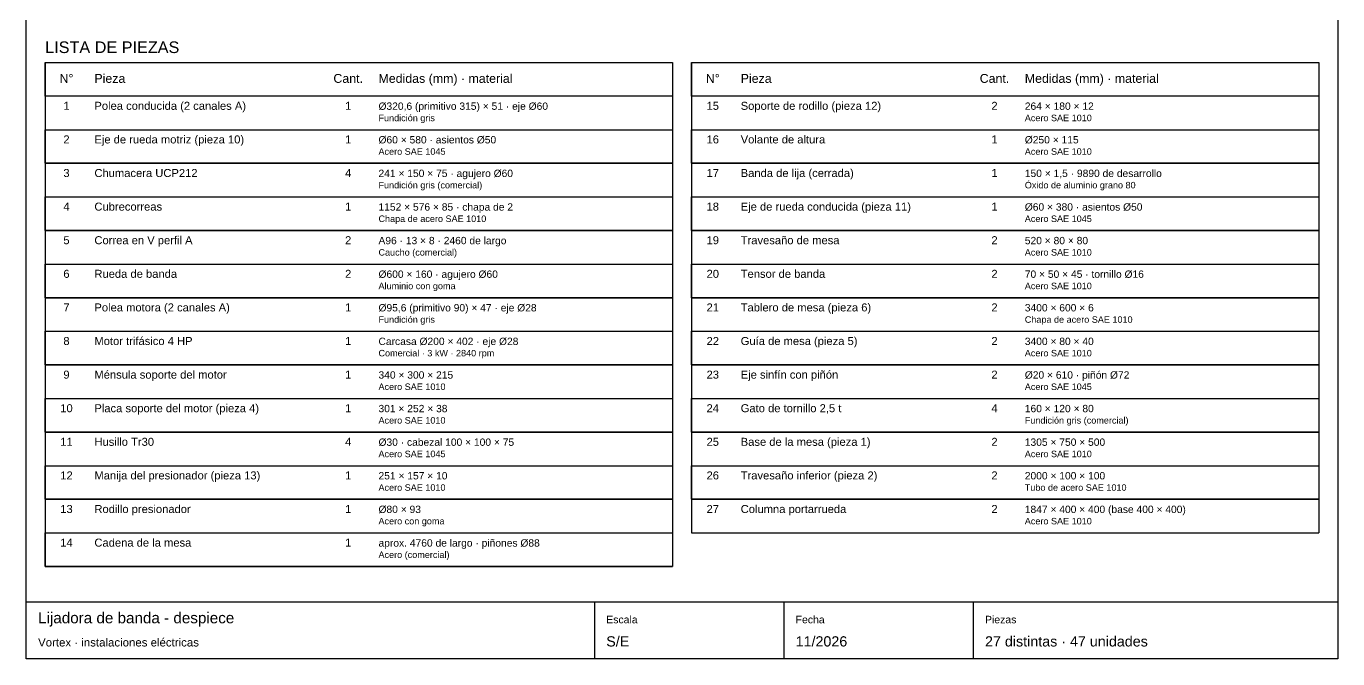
# Model space of a CAD drawing. Header units: millimetres. Extents: x 10 to 287, y 10 to 410.
# Drawn here: x 10 to 287, y 10 to 143.7 of the extents above; entities that cross this region are included whole.
import ezdxf
from ezdxf.enums import TextEntityAlignment as Align

# ---------------------------------------------------------------- set-up
doc = ezdxf.new("R2010")
doc.units = ezdxf.units.MM
doc.header["$MEASUREMENT"] = 0
for name, color, linetype in [('DIBUJO', 7, 'Continuous'), ('TABLA', 7, 'Continuous'), ('TEXTO', 7, 'Continuous')]:
    doc.layers.add(name, color=color, linetype=linetype)
doc.styles.get("Standard").update_dxf_attribs({"font": 'arial.ttf'})

msp = doc.modelspace()

# ---------------------------------------------------------------- linework, layer by layer
at = {"layer": 'DIBUJO'}
for p, q in [((10, 10), (10, 410)), ((287, 410), (287, 10)), ((14, 136), (14, 29.5)), ((146.5, 136), (146.5, 29.5)), ((150.5, 136), (150.5, 36.6)), ((283, 136), (283, 36.6)), ((10, 22), (287, 22)), ((130, 22), (130, 10)), ((170, 22), (170, 10)), ((210, 22), (210, 10)), ((287, 10), (10, 10))]:
    msp.add_line(p, q, dxfattribs=at)
at = {"layer": 'TABLA'}
for p, q in [((14, 136), (146.5, 136)), ((14, 128.9), (14, 136)), ((146.5, 136), (146.5, 128.9)), ((150.5, 136), (283, 136)), ((150.5, 128.9), (150.5, 136)), ((283, 136), (283, 128.9)), ((146.5, 128.9), (14, 128.9)), ((283, 128.9), (150.5, 128.9)), ((14, 121.8), (146.5, 121.8)), ((14, 121.8), (146.5, 121.8)), ((14, 114.7), (14, 121.8)), ((146.5, 121.8), (146.5, 114.7)), ((150.5, 121.8), (283, 121.8)), ((150.5, 121.8), (283, 121.8)), ((150.5, 114.7), (150.5, 121.8)), ((283, 121.8), (283, 114.7)), ((146.5, 114.7), (14, 114.7)), ((14, 114.7), (146.5, 114.7)), ((283, 114.7), (150.5, 114.7)), ((150.5, 114.7), (283, 114.7)), ((14, 107.6), (146.5, 107.6)), ((14, 107.6), (146.5, 107.6)), ((14, 100.5), (14, 107.6)), ((146.5, 107.6), (146.5, 100.5)), ((150.5, 107.6), (283, 107.6)), ((150.5, 107.6), (283, 107.6)), ((150.5, 100.5), (150.5, 107.6)), ((283, 107.6), (283, 100.5)), ((146.5, 100.5), (14, 100.5)), ((14, 100.5), (146.5, 100.5)), ((283, 100.5), (150.5, 100.5)), ((150.5, 100.5), (283, 100.5)), ((14, 93.4), (146.5, 93.4)), ((14, 93.4), (146.5, 93.4)), ((14, 86.3), (14, 93.4)), ((146.5, 93.4), (146.5, 86.3)), ((150.5, 93.4), (283, 93.4)), ((150.5, 93.4), (283, 93.4)), ((150.5, 86.3), (150.5, 93.4)), ((283, 93.4), (283, 86.3)), ((146.5, 86.3), (14, 86.3)), ((14, 86.3), (146.5, 86.3)), ((283, 86.3), (150.5, 86.3)), ((150.5, 86.3), (283, 86.3)), ((14, 79.2), (146.5, 79.2)), ((14, 79.2), (146.5, 79.2)), ((14, 72.1), (14, 79.2)), ((146.5, 79.2), (146.5, 72.1)), ((150.5, 79.2), (283, 79.2)), ((150.5, 79.2), (283, 79.2)), ((150.5, 72.1), (150.5, 79.2)), ((283, 79.2), (283, 72.1)), ((146.5, 72.1), (14, 72.1)), ((14, 72.1), (146.5, 72.1)), ((283, 72.1), (150.5, 72.1)), ((150.5, 72.1), (283, 72.1)), ((14, 65), (146.5, 65)), ((14, 65), (146.5, 65)), ((14, 57.9), (14, 65)), ((146.5, 65), (146.5, 57.9)), ((150.5, 65), (283, 65)), ((150.5, 65), (283, 65)), ((150.5, 57.9), (150.5, 65)), ((283, 65), (283, 57.9)), ((146.5, 57.9), (14, 57.9)), ((14, 57.9), (146.5, 57.9)), ((283, 57.9), (150.5, 57.9)), ((150.5, 57.9), (283, 57.9)), ((14, 50.8), (146.5, 50.8)), ((14, 50.8), (146.5, 50.8)), ((14, 43.7), (14, 50.8)), ((146.5, 50.8), (146.5, 43.7)), ((150.5, 50.8), (283, 50.8)), ((150.5, 50.8), (283, 50.8)), ((150.5, 43.7), (150.5, 50.8)), ((283, 50.8), (283, 43.7)), ((146.5, 43.7), (14, 43.7)), ((14, 43.7), (146.5, 43.7)), ((283, 43.7), (150.5, 43.7)), ((150.5, 43.7), (283, 43.7)), ((14, 36.6), (146.5, 36.6)), ((14, 36.6), (146.5, 36.6)), ((14, 29.5), (14, 36.6)), ((146.5, 36.6), (146.5, 29.5)), ((150.5, 36.6), (283, 36.6)), ((146.5, 29.5), (14, 29.5)), ((14, 29.5), (146.5, 29.5))]:
    msp.add_line(p, q, dxfattribs=at)

# ---------------------------------------------------------------- texts
at = {"layer": 'TEXTO'}
for s, height, p in [('LISTA DE PIEZAS', 2.45, (14, 138)), ('Pieza', 1.87, (24.4, 131.7)), ('Medidas (mm) · material', 1.87, (84.4, 131.7)), ('Pieza', 1.87, (160.9, 131.7)), ('Medidas (mm) · material', 1.87, (220.9, 131.7)), ('Polea conducida (2 canales A)', 1.69, (24.4, 126)), ('Ø320,6 (primitivo 315) × 51 · eje Ø60', 1.55, (84.4, 126)), ('Soporte de rodillo (pieza 12)', 1.69, (160.9, 126)), ('264 × 180 × 12', 1.55, (220.9, 126)), ('Fundición gris', 1.37, (84.4, 123.6)), ('Acero SAE 1010', 1.37, (220.9, 123.6)), ('Eje de rueda motriz (pieza 10)', 1.69, (24.4, 118.9)), ('Ø60 × 580 · asientos Ø50', 1.55, (84.4, 118.9)), ('Volante de altura', 1.69, (160.9, 118.9)), ('Ø250 × 115', 1.55, (220.9, 118.9)), ('Acero SAE 1045', 1.37, (84.4, 116.5)), ('Acero SAE 1010', 1.37, (220.9, 116.5)), ('Chumacera UCP212', 1.69, (24.4, 111.8)), ('Banda de lija (cerrada)', 1.69, (160.9, 111.8)), ('241 × 150 × 75 · agujero Ø60', 1.55, (84.4, 111.8)), ('Fundición gris (comercial)', 1.37, (84.4, 109.4)), ('Óxido de aluminio grano 80', 1.37, (220.9, 109.4)), ('150 × 1,5 · 9890 de desarrollo', 1.55, (220.9, 111.8)), ('Cubrecorreas', 1.69, (24.4, 104.7)), ('1152 × 576 × 85 · chapa de 2', 1.55, (84.4, 104.7)), ('Eje de rueda conducida (pieza 11)', 1.69, (160.9, 104.7)), ('Ø60 × 380 · asientos Ø50', 1.55, (220.9, 104.7)), ('Chapa de acero SAE 1010', 1.37, (84.4, 102.3)), ('Acero SAE 1045', 1.37, (220.9, 102.3)), ('Correa en V perfil A', 1.69, (24.4, 97.6)), ('A96 · 13 × 8 · 2460 de largo', 1.55, (84.4, 97.6)), ('Travesaño de mesa', 1.69, (160.9, 97.6)), ('520 × 80 × 80', 1.55, (220.9, 97.6)), ('Caucho (comercial)', 1.37, (84.4, 95.2)), ('Acero SAE 1010', 1.37, (220.9, 95.2)), ('Rueda de banda', 1.69, (24.4, 90.5)), ('Ø600 × 160 · agujero Ø60', 1.55, (84.4, 90.5)), ('Tensor de banda', 1.69, (160.9, 90.5)), ('70 × 50 × 45 · tornillo Ø16', 1.55, (220.9, 90.5)), ('Aluminio con goma', 1.37, (84.4, 88.1)), ('Acero SAE 1010', 1.37, (220.9, 88.1)), ('Polea motora (2 canales A)', 1.69, (24.4, 83.4)), ('Ø95,6 (primitivo 90) × 47 · eje Ø28', 1.55, (84.4, 83.4)), ('Tablero de mesa (pieza 6)', 1.69, (160.9, 83.4)), ('3400 × 600 × 6', 1.55, (220.9, 83.4)), ('Fundición gris', 1.37, (84.4, 81)), ('Chapa de acero SAE 1010', 1.37, (220.9, 81)), ('Motor trifásico 4 HP', 1.69, (24.4, 76.3)), ('Carcasa Ø200 × 402 · eje Ø28', 1.55, (84.4, 76.3)), ('Guía de mesa (pieza 5)', 1.69, (160.9, 76.3)), ('3400 × 80 × 40', 1.55, (220.9, 76.3)), ('Comercial · 3 kW · 2840 rpm', 1.37, (84.4, 73.9)), ('Acero SAE 1010', 1.37, (220.9, 73.9)), ('Ménsula soporte del motor', 1.69, (24.4, 69.2)), ('340 × 300 × 215', 1.55, (84.4, 69.2)), ('Eje sinfín con piñón', 1.69, (160.9, 69.2)), ('Ø20 × 610 · piñón Ø72', 1.55, (220.9, 69.2)), ('Acero SAE 1010', 1.37, (84.4, 66.8)), ('Acero SAE 1045', 1.37, (220.9, 66.8)), ('Placa soporte del motor (pieza 4)', 1.69, (24.4, 62.1)), ('Gato de tornillo 2,5 t', 1.69, (160.9, 62.1)), ('Acero SAE 1010', 1.37, (84.4, 59.7)), ('301 × 252 × 38', 1.55, (84.4, 62.1)), ('Fundición gris (comercial)', 1.37, (220.9, 59.7)), ('160 × 120 × 80', 1.55, (220.9, 62.1)), ('Husillo Tr30', 1.69, (24.4, 55)), ('Ø30 · cabezal 100 × 100 × 75', 1.55, (84.4, 55)), ('Base de la mesa (pieza 1)', 1.69, (160.9, 55)), ('1305 × 750 × 500', 1.55, (220.9, 55)), ('Acero SAE 1045', 1.37, (84.4, 52.6)), ('Acero SAE 1010', 1.37, (220.9, 52.6)), ('Manija del presionador (pieza 13)', 1.69, (24.4, 47.9)), ('251 × 157 × 10', 1.55, (84.4, 47.9)), ('Travesaño inferior (pieza 2)', 1.69, (160.9, 47.9)), ('2000 × 100 × 100', 1.55, (220.9, 47.9)), ('Acero SAE 1010', 1.37, (84.4, 45.5)), ('Tubo de acero SAE 1010', 1.37, (220.9, 45.5)), ('Rodillo presionador', 1.69, (24.4, 40.8)), ('Ø80 × 93', 1.55, (84.4, 40.8)), ('Columna portarrueda', 1.69, (160.9, 40.8)), ('1847 × 400 × 400 (base 400 × 400)', 1.55, (220.9, 40.8)), ('Acero con goma', 1.37, (84.4, 38.4)), ('Acero SAE 1010', 1.37, (220.9, 38.4)), ('Cadena de la mesa', 1.69, (24.4, 33.7)), ('aprox. 4760 de largo · piñones Ø88', 1.55, (84.4, 33.7)), ('Acero (comercial)', 1.37, (84.4, 31.3)), ('Lijadora de banda - despiece', 2.3, (12.5, 17.5)), ('Escala', 1.58, (132.5, 17.5)), ('Fecha', 1.58, (172.5, 17.5)), ('Piezas', 1.58, (212.5, 17.5)), ('Vortex · instalaciones eléctricas', 1.73, (12.5, 12.6)), ('S/E', 2.16, (132.5, 12.6)), ('11/2026', 2.16, (172.5, 12.6)), ('27 distintas · 47 unidades', 2.16, (212.5, 12.6))]:
    msp.add_text(s, height=height, dxfattribs=at).set_placement(p)
for s, height, p in [('N°', 1.87, (18.5, 131.7)), ('Cant.', 1.87, (78, 131.7)), ('N°', 1.87, (155, 131.7)), ('Cant.', 1.87, (214.5, 131.7)), ('1', 1.69, (18.5, 126)), ('1', 1.69, (78, 126)), ('15', 1.69, (155, 126)), ('2', 1.69, (214.5, 126)), ('2', 1.69, (18.5, 118.9)), ('1', 1.69, (78, 118.9)), ('16', 1.69, (155, 118.9)), ('1', 1.69, (214.5, 118.9)), ('3', 1.69, (18.5, 111.8)), ('4', 1.69, (78, 111.8)), ('17', 1.69, (155, 111.8)), ('1', 1.69, (214.5, 111.8)), ('4', 1.69, (18.5, 104.7)), ('1', 1.69, (78, 104.7)), ('18', 1.69, (155, 104.7)), ('1', 1.69, (214.5, 104.7)), ('5', 1.69, (18.5, 97.6)), ('2', 1.69, (78, 97.6)), ('19', 1.69, (155, 97.6)), ('2', 1.69, (214.5, 97.6)), ('6', 1.69, (18.5, 90.5)), ('2', 1.69, (78, 90.5)), ('20', 1.69, (155, 90.5)), ('2', 1.69, (214.5, 90.5)), ('7', 1.69, (18.5, 83.4)), ('1', 1.69, (78, 83.4)), ('21', 1.69, (155, 83.4)), ('2', 1.69, (214.5, 83.4)), ('8', 1.69, (18.5, 76.3)), ('1', 1.69, (78, 76.3)), ('22', 1.69, (155, 76.3)), ('2', 1.69, (214.5, 76.3)), ('9', 1.69, (18.5, 69.2)), ('1', 1.69, (78, 69.2)), ('23', 1.69, (155, 69.2)), ('2', 1.69, (214.5, 69.2)), ('10', 1.69, (18.5, 62.1)), ('1', 1.69, (78, 62.1)), ('24', 1.69, (155, 62.1)), ('4', 1.69, (214.5, 62.1)), ('11', 1.69, (18.5, 55)), ('4', 1.69, (78, 55)), ('25', 1.69, (155, 55)), ('2', 1.69, (214.5, 55)), ('12', 1.69, (18.5, 47.9)), ('1', 1.69, (78, 47.9)), ('26', 1.69, (155, 47.9)), ('2', 1.69, (214.5, 47.9)), ('13', 1.69, (18.5, 40.8)), ('1', 1.69, (78, 40.8)), ('27', 1.69, (155, 40.8)), ('2', 1.69, (214.5, 40.8)), ('14', 1.69, (18.5, 33.7)), ('1', 1.69, (78, 33.7))]:
    msp.add_text(s, height=height, dxfattribs=at).set_placement(p, align=Align.CENTER)

doc.saveas('drawing.dxf')
